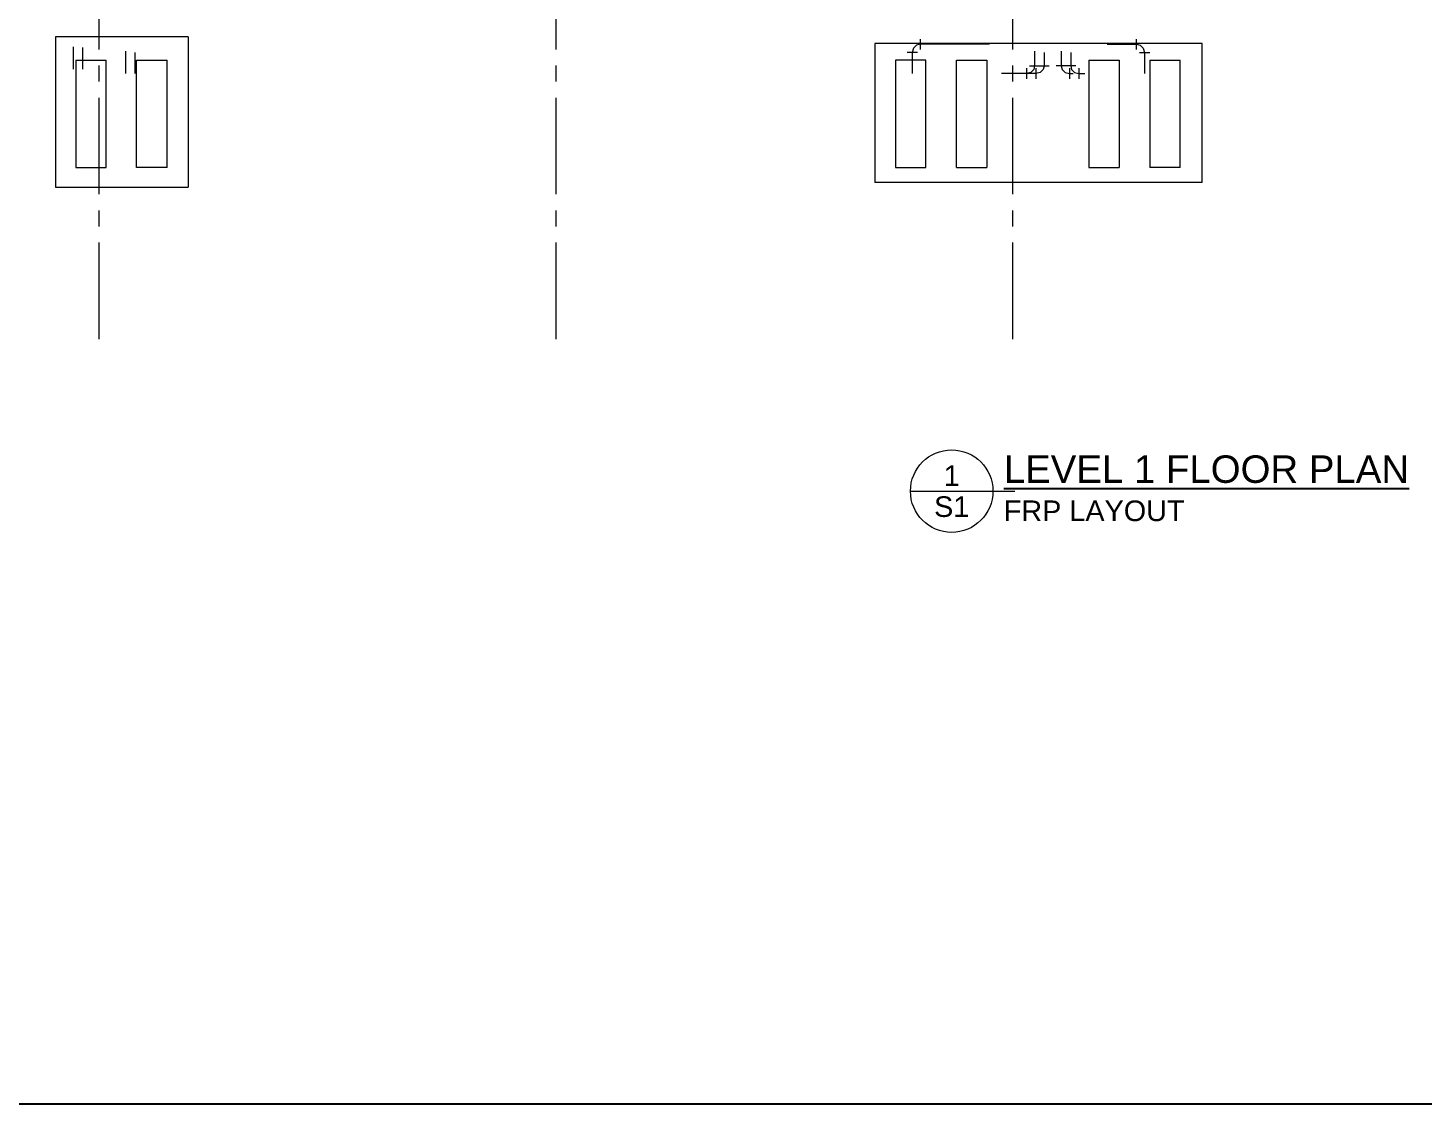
# Model space of a CAD drawing. Header units: inches. Extents: x 1159 to 5415, y 158 to 1829.
# Drawn here: x 3873 to 4415, y 323 to 741 of the extents above; entities that cross this region are included whole.
import ezdxf
from ezdxf.enums import TextEntityAlignment as Align

# ---------------------------------------------------------------- set-up
doc = ezdxf.new("R2010")
doc.units = ezdxf.units.IN
doc.header["$MEASUREMENT"] = 0
doc.linetypes.add('CENTER2', pattern=[1.125, 0.75, -0.125, 0.125, -0.125])
for name, color, linetype, lineweight in [('STN-ANNO-TEXT', 3, 'Continuous', 20), ('STN-ANNO-TITL-TEXT', 7, 'Continuous', 25), ('STN-BACKGROUND', 8, 'Continuous', 9), ('STN-FRP', 5, 'Continuous', 20), ('STN-GRID-ID', 6, 'Continuous', 20), ('STN-GRID-LINE', 10, 'CENTER2', 13)]:
    doc.layers.add(name, color=color, linetype=linetype, lineweight=lineweight)
doc.layers.add('STN-VPORT', color=30, linetype='Continuous', plot=False)
doc.styles.add('DIMENSIONS', font='swiss.ttf')

# ---------------------------------------------------------------- blocks, each defined once
blk = doc.blocks.new('*U126')
at = {"layer": 'STN-VPORT'}
blk.add_lwpolyline([(3466.14, 2814.83), (5538.14, 2814.83), (5538.14, 1490.3), (3466.14, 1490.3)], close=True, dxfattribs=at)
blk = doc.blocks.new('*U49')
at = {"layer": 'STN-GRID-ID'}
for p, q in [((-2, 0), (2, 0)), ((2, 0), (3.071, 0))]:
    blk.add_line(p, q, dxfattribs=at)
blk.add_circle((0, 0), 2, dxfattribs=at)
at = {"layer": 'STN-ANNO-TEXT', "style": 'DIMENSIONS'}
for tag, p in [('1', (0, 0.753)), ('S1', (0, -0.753))]:
    blk.add_attdef(tag, text='', height=1, dxfattribs=at).set_placement(p, align=Align.MIDDLE_CENTER)
blk.add_attdef('SCALE', text='', height=1, dxfattribs=at).set_placement((2.527, -0.455), align=Align.TOP_LEFT)
at = {"layer": 'STN-ANNO-TITL-TEXT', "style": 'DIMENSIONS'}
blk.add_attdef('%%UTITLE', text='', height=1.333, dxfattribs=at).set_placement((2.527, 0), align=Align.BOTTOM_LEFT)
blk = doc.blocks.new('A$C51f0ad66')
at = {"layer": 'STN-BACKGROUND'}
blk.add_line((14127, -563), (13932, -563), dxfattribs=at)
for points in [[(5376, -279), (4068, -279), (4068, -1761), (5376, -1761)], [(4242, -377), (4242, -597)], [(4335, -385), (4335, -597)], [(5376, -279), (5376, -1761)], [(15371, -1714), (15371, -343), (12145, -343), (12145, -1714)], [(13276, -351), (12594, -351), (12556, -360), (12526, -389), (12514, -432), (12514, -639)], [(12594, -402), (12594, -301)], [(14436, -351), (14723, -351), (14762, -360), (14791, -389), (14804, -432), (14804, -639)], [(14723, -402), (14723, -301)], [(4267, -508), (4267, -1566), (4568, -1566), (4568, -508)], [(4267, -508), (4568, -508)], [(4758, -419), (4758, -639)], [(4851, -432), (4851, -639)], [(5169, -1566), (4868, -1566), (4868, -508), (5169, -508)], [(5169, -1566), (5169, -508)], [(12564, -432), (12463, -432)], [(12950, -1566), (12950, -508), (13250, -508), (13250, -1566)], [(13813, -432), (13813, -563), (13805, -601), (13775, -631), (13733, -639), (13394, -639)], [(13720, -419), (13720, -563), (13712, -601), (13682, -631), (13640, -639)], [(13983, -419), (13983, -563), (13991, -601), (14021, -631), (14063, -639), (14101, -639)], [(14076, -432), (14076, -563), (14084, -601), (14114, -631), (14156, -639), (14215, -639)], [(14254, -508), (14254, -1566), (14554, -1566)], [(14254, -508), (14554, -508), (14554, -1566)], [(14753, -432), (14855, -432)], [(14855, -508), (15155, -508)], [(14855, -508), (14855, -1566)], [(15155, -1566), (15155, -508)], [(13640, -588), (13640, -694)], [(13669, -563), (13864, -563)], [(13733, -588), (13733, -694)], [(14063, -588), (14063, -694)], [(14156, -588), (14156, -694)], [(12950, -1566), (13250, -1566)], [(15155, -1566), (14855, -1566)], [(15371, -1714), (12145, -1714)]]:
    blk.add_lwpolyline(points, dxfattribs=at)
blk.add_lwpolyline([(12649, -508), (12349, -508), (12349, -1566), (12649, -1566)], close=True, dxfattribs=at)

msp = doc.modelspace()

# ---------------------------------------------------------------- linework, layer by layer
at = {"layer": 'STN-GRID-LINE', "ltscale": 50}
for points in [[(3900.913, 620.301), (3900.913, 1454.255)], [(4078.245, 620.301), (4078.245, 1454.255)], [(4255.411, 620.301), (4255.411, 1454.255)]]:
    msp.add_lwpolyline(points, dxfattribs=at)

# ---------------------------------------------------------------- block references
at = {"xscale": 8, "yscale": 8, "zscale": 8}
msp.add_blockref('*U49', (4231.722, 561.377), dxfattribs=at).add_auto_attribs({'1': '1', 'S1': 'S1', 'SCALE': 'FRP LAYOUT', '%%UTITLE': '%%ULEVEL 1 FLOOR PLAN'})
at = {"layer": 'STN-FRP', "xscale": 0.039370085923711, "yscale": 0.039370085923711, "zscale": 0.039370085923711}
msp.add_blockref('A$C51f0ad66', (3723.748, 748.633), dxfattribs=at)
at = {"layer": 'STN-VPORT'}
msp.add_blockref('*U126', (-122.68, -1166.806), dxfattribs=at)

doc.saveas('drawing.dxf')
